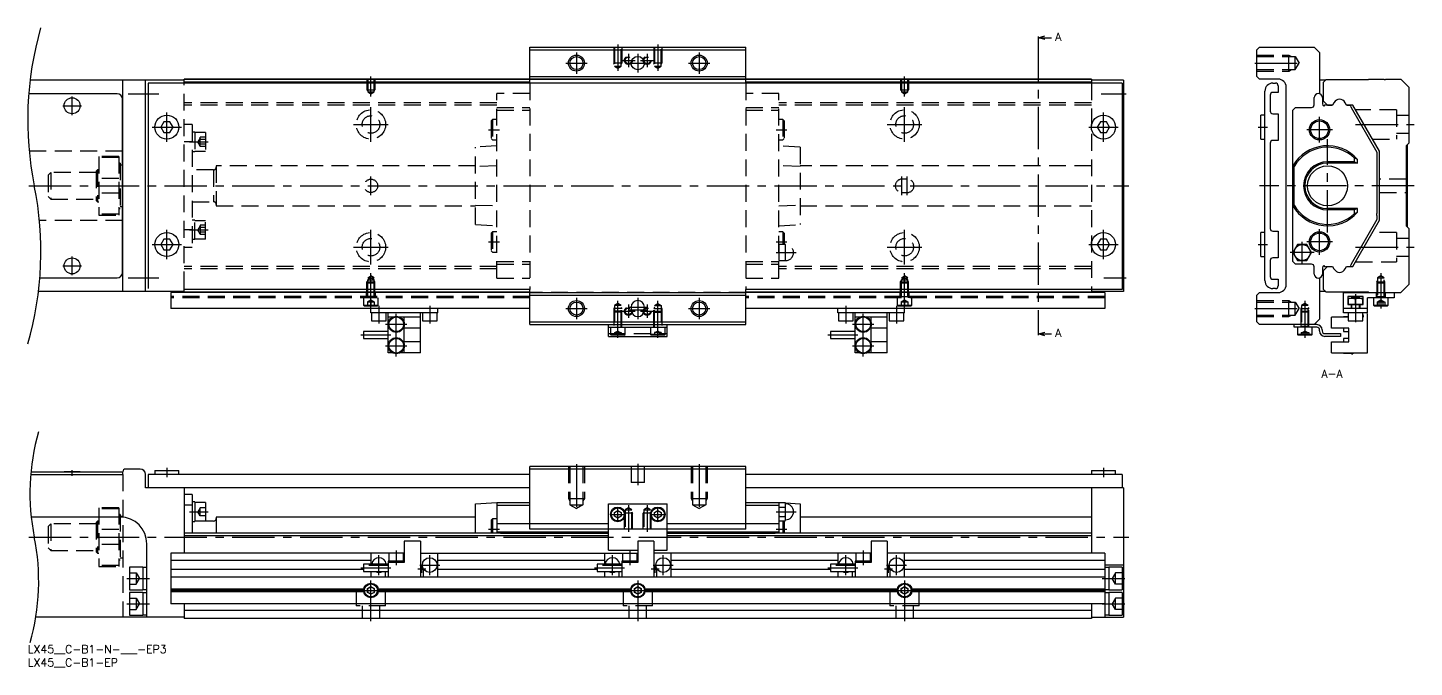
# Model space of a CAD drawing. Extents: x 0 to 520, y -8 to 231.
import ezdxf

# ---------------------------------------------------------------- set-up
doc = ezdxf.new("R2010")
doc.units = 0
doc.header["$LTSCALE"] = 0.5
doc.linetypes.add('CENTER', pattern=[50.8, 31.75, -6.35, 6.35, -6.35])
doc.linetypes.add('DASHED', pattern=[19.05, 12.7, -6.35])
for name, color, linetype in [('MSM_CENTER', 1, 'CENTER'), ('MSM_CONTINUOUS', 7, 'CONTINUOUS'), ('MSM_DASHED', 4, 'DASHED'), ('MSM_NARROW', 5, 'CONTINUOUS'), ('MSM_PART_NUMBER', 7, 'CONTINUOUS')]:
    doc.layers.add(name, color=color, linetype=linetype)
doc.styles.get("Standard").update_dxf_attribs({"font": 'txt.shx', "height": 3, "bigfont": 'bigfont.shx'})

# ---------------------------------------------------------------- blocks, each defined once
blk = doc.blocks.new('*U22')
at = {"layer": 'MSM_PART_NUMBER'}
blk.add_text('LX45__C-B1-N-___-EP3', height=3, dxfattribs=at).set_placement((0, -3))
blk = doc.blocks.new('*U23')
at = {"layer": 'MSM_PART_NUMBER'}
blk.add_text('LX45__C-B1-EP', height=3, dxfattribs=at).set_placement((0, -8))

msp = doc.modelspace()

# ---------------------------------------------------------------- linework, layer by layer
at = {"layer": 'MSM_CENTER'}
for p, q in [((221.14, 225.12), (221.14, 215.21)), ((236.14, 225.12), (236.14, 215.21)), ((378.64, 227.12), (378.64, 117.12)), ((205.64, 222.12), (205.64, 214.12)), ((222.64, 219.12), (227.64, 219.12)), ((225.14, 221.62), (225.14, 216.62)), ((228.64, 221.62), (228.64, 214.62)), ((229.64, 219.12), (234.64, 219.12)), ((232.14, 221.62), (232.14, 216.62)), ((251.64, 222.12), (251.64, 214.12)), ((128.64, 205.61), (128.64, 213.12)), ((201.64, 218.12), (209.64, 218.12)), ((225.14, 218.12), (232.14, 218.12)), ((247.64, 218.12), (255.64, 218.12)), ((328.64, 205.61), (328.64, 213.12)), ((459.88, 218.12), (477.46, 218.12)), ((16.64, 198.62), (16.64, 205.62)), ((37.64, 206.62), (49.14, 206.62)), ((402.32, 206.62), (411.64, 206.62)), ((13.14, 202.12), (20.14, 202.12)), ((52.14, 188.62), (52.14, 199.62)), ((128.64, 188.62), (128.64, 201.62)), ((328.64, 188.62), (328.64, 201.62)), ((403.14, 188.62), (403.14, 199.62)), ((484.14, 188.32), (484.14, 197.92)), ((46.64, 194.12), (57.64, 194.12)), ((122.14, 195.12), (135.14, 195.12)), ((172.74, 193.12), (176.84, 193.12)), ((280.44, 193.12), (284.54, 193.12)), ((322.14, 195.12), (335.14, 195.12)), ((397.64, 194.12), (408.64, 194.12)), ((461.14, 194.12), (464.64, 194.12)), ((488.94, 193.12), (479.34, 193.12)), ((497.67, 195.12), (519.64, 195.12)), ((60.64, 188.58), (67.64, 188.58)), ((487.14, 154.62), (487.14, 189.62)), ((0.46, 172.12), (412.64, 172.12)), ((128.64, 168.62), (128.64, 175.62)), ((327.64, 168.62), (327.64, 175.62)), ((329.64, 168.62), (329.64, 175.62)), ((519.64, 172.12), (461.64, 172.12)), ((484.14, 146.32), (484.14, 155.92)), ((52.14, 144.62), (52.14, 155.62)), ((60.64, 155.67), (67.64, 155.67)), ((128.64, 142.62), (128.64, 155.62)), ((172.74, 151.12), (176.84, 151.12)), ((280.44, 151.12), (284.54, 151.12)), ((328.64, 142.62), (328.64, 155.62)), ((403.14, 144.62), (403.14, 155.62)), ((477.64, 143.12), (477.64, 151.12)), ((488.94, 151.12), (479.34, 151.12)), ((16.64, 138.62), (16.64, 145.62)), ((46.64, 150.12), (57.64, 150.12)), ((122.14, 149.12), (135.14, 149.12)), ((280.44, 147.12), (288.04, 147.12)), ((322.14, 149.12), (335.14, 149.12)), ((397.64, 150.12), (408.64, 150.12)), ((461.14, 150.12), (464.64, 150.12)), ((482.11, 147.12), (473.18, 147.12)), ((497.67, 149.12), (519.64, 149.12)), ((13.14, 142.12), (20.14, 142.12)), ((37.64, 137.62), (49.14, 137.62)), ((128.64, 126.12), (128.64, 139.33)), ((328.64, 126.12), (328.64, 139.33)), ((403.32, 137.62), (411.64, 137.62)), ((507.14, 139.33), (507.14, 126.12)), ((205.64, 130.12), (205.64, 122.12)), ((228.64, 130.12), (228.64, 122.12)), ((251.64, 130.12), (251.64, 122.12)), ((497.64, 131.52), (497.64, 121.07)), ((131.64, 127.12), (131.64, 120.52)), ((150.64, 127.12), (150.64, 120.52)), ((201.64, 126.12), (209.64, 126.12)), ((221.14, 115.12), (221.14, 129.03)), ((222.64, 125.12), (227.64, 125.12)), ((225.14, 127.62), (225.14, 122.62)), ((225.14, 126.62), (232.14, 126.62)), ((225.14, 125.62), (232.14, 125.62)), ((229.64, 125.12), (234.64, 125.12)), ((232.14, 127.62), (232.14, 122.62)), ((236.14, 115.12), (236.14, 129.03)), ((247.64, 126.12), (255.64, 126.12)), ((306.64, 127.12), (306.64, 120.52)), ((325.64, 127.12), (325.64, 120.52)), ((459.88, 126.12), (477.46, 126.12)), ((478.64, 129.03), (478.64, 115.12)), ((134.13, 120.22), (142.13, 120.22)), ((138.13, 108.22), (138.13, 124.22)), ((309.13, 120.22), (317.13, 120.22)), ((313.13, 108.22), (313.13, 124.22)), ((124.89, 116.22), (136.14, 116.22)), ((299.89, 116.22), (311.14, 116.22)), ((134.13, 112.22), (142.13, 112.22)), ((309.13, 112.22), (317.13, 112.22)), ((205.64, 67.76), (205.64, 50.18)), ((228.64, 68), (228.64, 60)), ((251.64, 67.76), (251.64, 50.18)), ((16.64, 63.5), (16.64, 65.6)), ((52.14, 66.5), (52.14, 63)), ((403.14, 66.5), (403.14, 63)), ((225.14, 52.41), (225.14, 42.5)), ((232.14, 52.41), (232.14, 42.5)), ((60.64, 50), (67.64, 50)), ((218.64, 49), (223.64, 49)), ((221.14, 46.5), (221.14, 51.5)), ((233.64, 49), (238.64, 49)), ((236.14, 46.5), (236.14, 51.5)), ((280.44, 50), (288.04, 50)), ((172.74, 43.5), (176.84, 43.5)), ((280.44, 43.5), (284.54, 43.5)), ((0.46, 40.5), (412.64, 40.5)), ((131.64, 26.25), (131.64, 33.75)), ((138.13, 35.5), (138.13, 30)), ((150.64, 26.25), (150.64, 33.75)), ((219.14, 26.25), (219.14, 33.75)), ((225.63, 35.5), (225.63, 30)), ((238.14, 26.25), (238.14, 33.75)), ((306.64, 26.25), (306.64, 33.75)), ((313.13, 35.5), (313.13, 30)), ((325.64, 26.25), (325.64, 33.75)), ((124.89, 29), (136.14, 29)), ((127.89, 30), (135.39, 30)), ((146.14, 28.6), (149.14, 28.6)), ((146.89, 30), (154.39, 30)), ((147.64, 27.1), (147.64, 30.1)), ((212.39, 29), (223.64, 29)), ((215.39, 30), (222.89, 30)), ((233.64, 28.6), (236.64, 28.6)), ((234.39, 30), (241.89, 30)), ((235.14, 27.1), (235.14, 30.1)), ((299.89, 29), (311.14, 29)), ((302.89, 30), (310.39, 30)), ((321.14, 28.6), (324.14, 28.6)), ((321.89, 30), (329.39, 30)), ((322.64, 27.1), (322.64, 30.1)), ((37.14, 25), (45.64, 25)), ((128.64, 9), (128.64, 24.25)), ((228.64, 24.25), (228.64, 9)), ((328.64, 24.25), (328.64, 9)), ((402.64, 25), (411.14, 25)), ((124.89, 20.5), (132.39, 20.5)), ((224.89, 20.5), (232.39, 20.5)), ((324.89, 20.5), (332.39, 20.5)), ((37.14, 15.5), (45.64, 15.5)), ((402.64, 15.5), (411.14, 15.5))]:
    msp.add_line(p, q, dxfattribs=at)
at = {"layer": 'MSM_CONTINUOUS'}
for p, q in [((188.14, 210.62), (188.14, 224.12)), ((188.14, 224.12), (269.14, 224.12)), ((269.14, 210.62), (269.14, 224.12)), ((378.64, 227.62), (381.14, 228.29)), ((378.64, 228.12), (378.64, 227.12)), ((381.14, 226.95), (378.64, 227.62)), ((378.64, 227.62), (383.64, 227.62)), ((460.64, 223.12), (461.64, 224.12)), ((461.64, 224.12), (482.14, 224.12)), ((482.14, 224.12), (484.14, 222.12)), ((188.14, 223.12), (269.14, 223.12)), ((460.64, 213.12), (460.64, 223.12)), ((484.14, 222.12), (484.14, 206.66)), ((188.14, 213.12), (269.14, 213.12)), ((461.64, 212.12), (460.64, 213.12)), ((58.64, 211.72), (0.88, 211.72)), ((35.64, 132.52), (35.64, 211.72)), ((44.14, 132.52), (44.14, 211.72)), ((410.14, 210.62), (45.14, 210.62)), ((45.14, 210.62), (45.14, 133.62)), ((398.64, 212.12), (58.64, 212.12)), ((58.64, 210.62), (58.64, 212.12)), ((188.14, 211.92), (58.64, 211.92)), ((188.14, 210.92), (58.64, 210.92)), ((188.14, 212.12), (269.14, 212.12)), ((398.64, 211.92), (269.14, 211.92)), ((398.64, 210.92), (269.14, 210.92)), ((398.64, 212.12), (398.64, 210.62)), ((410.64, 211.72), (398.64, 211.72)), ((410.14, 210.62), (410.14, 133.32)), ((410.64, 211.72), (410.64, 132.52)), ((468.64, 212.12), (461.64, 212.12)), ((466.64, 210.62), (467.64, 210.62)), ((468.64, 209.62), (468.64, 207.12)), ((471.64, 135.12), (471.64, 209.12)), ((486.44, 211.72), (484.14, 211.72)), ((485.64, 210.92), (486.64, 211.92)), ((485.64, 203.87), (485.64, 210.92)), ((486.64, 211.92), (502.44, 211.92)), ((502.44, 211.92), (502.64, 212.12)), ((502.64, 212.12), (508.24, 212.12)), ((509.04, 212.12), (514.64, 212.12)), ((514.64, 212.12), (517.64, 209.12)), ((517.64, 209.12), (517.64, 188.12)), ((33.54, 206.62), (0.38, 206.62)), ((35.54, 139.62), (35.54, 204.62)), ((463.64, 136.62), (463.64, 207.62)), ((465.64, 206.12), (465.64, 200.12)), ((468.64, 207.12), (466.64, 207.12)), ((482.14, 202.47), (482.14, 205.17)), ((485.24, 205.17), (485.24, 202.87)), ((487.14, 202.37), (485.64, 203.87)), ((489.54, 203.27), (489.03, 202.37)), ((494.25, 202.37), (493.74, 203.27)), ((35.64, 202.22), (35.54, 202.22)), ((35.64, 197.72), (35.54, 197.72)), ((462.14, 189.62), (462.14, 198.62)), ((463.64, 198.62), (462.14, 198.62)), ((466.64, 199.12), (468.64, 199.12)), ((468.64, 199.12), (468.64, 189.12)), ((474.14, 200.47), (475.14, 201.47)), ((474.14, 143.77), (474.14, 200.47)), ((475.14, 201.47), (481.14, 201.47)), ((486.44, 202.42), (487.09, 202.42)), ((487.09, 202.42), (487.14, 202.37)), ((487.14, 202.37), (489.03, 202.37)), ((489.03, 202.37), (487.14, 202.37)), ((494.25, 202.37), (495.51, 202.37)), ((496.64, 202.37), (494.25, 202.37)), ((496.03, 201.62), (496.03, 201.42)), ((496.03, 201.42), (505.64, 184.79)), ((506.64, 185.05), (496.64, 202.37)), ((50.99, 196.12), (49.83, 194.12)), ((49.83, 194.12), (50.99, 192.12)), ((53.3, 196.12), (50.99, 196.12)), ((54.45, 194.12), (53.3, 196.12)), ((53.3, 192.12), (54.45, 194.12)), ((401.99, 196.12), (400.83, 194.12)), ((400.83, 194.12), (401.99, 192.12)), ((404.3, 196.12), (401.99, 196.12)), ((405.45, 194.12), (404.3, 196.12)), ((404.3, 192.12), (405.45, 194.12)), ((50.99, 192.12), (53.3, 192.12)), ((401.99, 192.12), (404.3, 192.12)), ((462.14, 189.62), (463.64, 189.62)), ((465.64, 188.12), (465.64, 156.12)), ((468.64, 189.12), (466.64, 189.12)), ((517.64, 188.12), (516.64, 187.12)), ((516.64, 187.12), (516.64, 157.12)), ((517.14, 156.62), (517.14, 187.62)), ((35.64, 185.12), (35.54, 185.12)), ((497.2, 181.12), (497.2, 182.49)), ((498.42, 180.62), (498.42, 182.01)), ((505.64, 184.79), (505.64, 161.77)), ((506.64, 159.2), (506.64, 185.05)), ((35.64, 179.87), (35.54, 179.87)), ((474.64, 179.36), (474.14, 179.61)), ((474.64, 164.89), (474.64, 179.36)), ((497.2, 181.12), (487.14, 181.12)), ((498.42, 180.62), (487.14, 180.62)), ((497.2, 181.12), (498.42, 180.62)), ((35.54, 164.37), (35.64, 164.37)), ((474.14, 164.64), (474.64, 164.89)), ((498.42, 163.62), (487.14, 163.62)), ((497.2, 163.12), (487.14, 163.12)), ((498.42, 163.62), (497.2, 163.12)), ((497.2, 161.76), (497.2, 163.12)), ((498.42, 162.24), (498.42, 163.62)), ((35.64, 159.12), (35.54, 159.12)), ((505.64, 159.46), (496.03, 142.82)), ((496.64, 141.87), (506.64, 159.2)), ((505.64, 160.97), (505.64, 159.46)), ((516.64, 157.12), (517.64, 156.12)), ((517.64, 156.12), (517.64, 135.12)), ((50.99, 152.12), (49.83, 150.12)), ((53.3, 152.12), (50.99, 152.12)), ((54.45, 150.12), (53.3, 152.12)), ((401.99, 152.12), (400.83, 150.12)), ((404.3, 152.12), (401.99, 152.12)), ((405.45, 150.12), (404.3, 152.12)), ((462.14, 145.62), (462.14, 154.62)), ((463.64, 154.62), (462.14, 154.62)), ((466.64, 155.12), (468.64, 155.12)), ((468.64, 155.12), (468.64, 145.12)), ((35.64, 146.52), (35.54, 146.52)), ((49.83, 150.12), (50.99, 148.12)), ((50.99, 148.12), (53.3, 148.12)), ((53.3, 148.12), (54.45, 150.12)), ((400.83, 150.12), (401.99, 148.12)), ((401.99, 148.12), (404.3, 148.12)), ((404.3, 148.12), (405.45, 150.12)), ((462.14, 145.62), (463.64, 145.62)), ((475.91, 150.12), (474.18, 147.12)), ((474.18, 147.12), (475.91, 144.12)), ((479.37, 150.12), (475.91, 150.12)), ((481.11, 147.12), (479.37, 150.12)), ((479.37, 144.12), (481.11, 147.12)), ((35.54, 142.02), (35.64, 142.02)), ((465.64, 144.12), (465.64, 138.12)), ((468.64, 145.12), (466.64, 145.12)), ((475.14, 142.77), (474.14, 143.77)), ((481.14, 142.77), (475.14, 142.77)), ((475.91, 144.12), (479.37, 144.12)), ((482.14, 139.07), (482.14, 141.77)), ((485.24, 141.37), (485.24, 139.07)), ((485.64, 140.37), (487.14, 141.87)), ((485.64, 133.32), (485.64, 140.37)), ((487.09, 141.82), (486.44, 141.82)), ((487.14, 141.87), (489.03, 141.87)), ((489.03, 141.87), (489.54, 140.98)), ((493.74, 140.98), (494.25, 141.87)), ((494.25, 141.87), (496.64, 141.87)), ((496.03, 142.82), (496.03, 142.62)), ((4.55, 137.62), (33.54, 137.62)), ((466.64, 137.12), (468.64, 137.12)), ((468.64, 137.12), (468.64, 134.62)), ((484.14, 137.59), (484.14, 122.12)), ((517.64, 135.12), (514.64, 132.12)), ((58.64, 132.52), (4.05, 132.52)), ((53.64, 132.12), (53.64, 126.12)), ((188.14, 132.12), (53.64, 132.12)), ((58.64, 132.12), (58.64, 133.62)), ((188.14, 133.32), (58.64, 133.32)), ((188.14, 132.32), (58.64, 132.32)), ((188.14, 120.12), (188.14, 133.32)), ((188.14, 132.12), (269.14, 132.12)), ((188.14, 131.12), (269.14, 131.12)), ((410.14, 133.32), (269.14, 133.32)), ((269.14, 120.12), (269.14, 133.32)), ((398.64, 132.32), (269.14, 132.32)), ((403.64, 132.12), (269.14, 132.12)), ((398.64, 133.62), (398.64, 132.12)), ((410.64, 132.52), (398.64, 132.52)), ((403.64, 132.12), (403.64, 126.12)), ((460.64, 131.12), (461.64, 132.12)), ((460.64, 121.12), (460.64, 131.12)), ((461.64, 132.12), (468.64, 132.12)), ((467.64, 133.62), (466.64, 133.62)), ((486.44, 132.52), (484.14, 132.52)), ((486.64, 132.32), (485.64, 133.32)), ((502.44, 132.32), (486.64, 132.32)), ((493.14, 124.52), (493.14, 132.12)), ((493.14, 132.12), (514.64, 132.12)), ((500.49, 130.62), (494.79, 130.62)), ((494.79, 130.62), (494.79, 127.62)), ((494.89, 130.02), (500.39, 130.02)), ((494.89, 130.02), (494.89, 127.62)), ((494.89, 129.78), (495.56, 129.96)), ((495.56, 129.96), (495.91, 130.01)), ((495.91, 130.01), (496.27, 130.02)), ((496.34, 130.52), (496.14, 130.32)), ((496.14, 130.32), (496.14, 130.02)), ((496.14, 130.32), (499.14, 130.32)), ((496.27, 130.02), (496.36, 130.02)), ((496.34, 130.52), (498.94, 130.52)), ((496.36, 130.02), (497, 129.95)), ((497, 129.95), (497.64, 129.78)), ((497.64, 129.78), (498.31, 129.96)), ((498.31, 129.96), (498.66, 130.01)), ((498.66, 130.01), (499.02, 130.02)), ((499.14, 130.32), (498.94, 130.52)), ((499.02, 130.02), (499.11, 130.02)), ((499.11, 130.02), (499.75, 129.95)), ((499.14, 130.02), (499.14, 130.32)), ((499.75, 129.95), (500.39, 129.78)), ((500.39, 127.62), (500.39, 130.02)), ((500.49, 127.62), (500.49, 130.62)), ((502.14, 124.52), (502.14, 130.12)), ((512.14, 130.12), (502.14, 130.12)), ((502.64, 132.12), (502.44, 132.32)), ((502.64, 132.12), (502.44, 132.32)), ((504.39, 130.12), (504.39, 127.42)), ((507.14, 130.62), (506.64, 130.12)), ((507.64, 130.12), (507.14, 130.62)), ((509.89, 127.42), (509.89, 130.12)), ((512.14, 132.12), (512.14, 130.12)), ((188.14, 126.12), (53.64, 126.12)), ((128.64, 124.52), (128.64, 126.12)), ((153.64, 124.52), (153.64, 126.12)), ((226.14, 126.62), (226.14, 125.62)), ((231.14, 125.62), (231.14, 126.62)), ((403.64, 126.12), (269.14, 126.12)), ((303.64, 124.52), (303.64, 126.12)), ((328.64, 124.52), (328.64, 126.12)), ((502.14, 126.12), (493.14, 126.12)), ((494.79, 127.62), (500.49, 127.62)), ((495.53, 127.7), (494.89, 127.87)), ((496.17, 127.63), (495.53, 127.7)), ((495.94, 127.62), (495.94, 126.12)), ((496.14, 127.62), (496.14, 126.12)), ((496.27, 127.62), (496.17, 127.63)), ((496.62, 127.64), (496.27, 127.62)), ((496.97, 127.69), (496.62, 127.64)), ((497.64, 127.87), (496.97, 127.69)), ((497.64, 127.87), (497.64, 129.78)), ((498.28, 127.7), (497.64, 127.87)), ((498.92, 127.63), (498.28, 127.7)), ((499.02, 127.62), (498.92, 127.63)), ((499.33, 127.64), (499.02, 127.62)), ((499.14, 126.12), (499.14, 127.62)), ((499.37, 127.64), (499.33, 127.64)), ((499.34, 126.12), (499.34, 127.62)), ((499.72, 127.69), (499.37, 127.64)), ((500.39, 127.87), (499.72, 127.69)), ((504.39, 127.42), (504.69, 127.12)), ((504.39, 127.42), (509.89, 127.42)), ((504.69, 127.12), (509.59, 127.12)), ((509.59, 127.12), (509.89, 127.42)), ((153.64, 124.52), (128.64, 124.52)), ((128.89, 124.52), (128.89, 121.52)), ((128.89, 121.52), (134.39, 121.52)), ((134.39, 121.52), (134.39, 124.52)), ((135.14, 120.47), (135.14, 124.52)), ((136.82, 122.92), (135.14, 122.92)), ((135.14, 112.47), (135.14, 119.98)), ((147.14, 122.92), (139.44, 122.92)), ((141.14, 109.52), (141.14, 122.92)), ((147.14, 109.52), (147.14, 124.52)), ((147.89, 124.52), (147.89, 121.52)), ((147.89, 121.52), (153.39, 121.52)), ((153.39, 121.52), (153.39, 124.52)), ((188.14, 121.12), (269.14, 121.12)), ((188.14, 120.12), (269.14, 120.12)), ((217.64, 115.72), (217.64, 120.12)), ((239.64, 115.72), (239.64, 120.12)), ((328.64, 124.52), (303.64, 124.52)), ((303.89, 124.52), (303.89, 121.52)), ((303.89, 121.52), (309.39, 121.52)), ((309.39, 121.52), (309.39, 124.52)), ((310.14, 120.47), (310.14, 124.52)), ((311.82, 122.92), (310.14, 122.92)), ((310.14, 112.47), (310.14, 119.98)), ((322.14, 122.92), (314.44, 122.92)), ((316.14, 109.52), (316.14, 122.92)), ((322.14, 109.52), (322.14, 124.52)), ((322.89, 124.52), (322.89, 121.52)), ((322.89, 121.52), (328.39, 121.52)), ((328.39, 121.52), (328.39, 124.52)), ((461.64, 120.12), (460.64, 121.12)), ((483.14, 120.12), (461.64, 120.12)), ((474.64, 119.12), (474.64, 120.12)), ((484.14, 122.12), (482.14, 120.12)), ((488.64, 118.72), (488.64, 122.92)), ((494.89, 122.92), (488.64, 122.92)), ((502.14, 124.52), (493.14, 124.52)), ((493.14, 122.97), (493.14, 122.92)), ((494.89, 122.97), (493.14, 122.97)), ((494.89, 124.52), (494.89, 121.52)), ((494.89, 121.52), (500.39, 121.52)), ((500.39, 121.52), (500.39, 124.52)), ((500.54, 122.92), (500.39, 122.92)), ((500.54, 123.52), (500.54, 122.92)), ((502.14, 109.52), (502.14, 123.52)), ((125.89, 117.57), (125.89, 114.87)), ((135.14, 117.57), (125.89, 117.57)), ((125.89, 114.87), (135.14, 114.87)), ((147.14, 118.72), (141.14, 118.72)), ((217.64, 119.12), (239.64, 119.12)), ((217.64, 115.72), (239.64, 115.72)), ((218.39, 119.12), (218.39, 116.42)), ((218.39, 116.42), (218.69, 116.12)), ((223.89, 116.42), (218.39, 116.42)), ((223.59, 116.12), (218.69, 116.12)), ((223.59, 116.12), (223.89, 116.42)), ((223.89, 116.42), (223.89, 119.12)), ((233.39, 119.12), (233.39, 116.42)), ((233.39, 116.42), (233.69, 116.12)), ((238.89, 116.42), (233.39, 116.42)), ((238.59, 116.12), (233.69, 116.12)), ((238.59, 116.12), (238.89, 116.42)), ((238.89, 116.42), (238.89, 119.12)), ((300.89, 117.57), (300.89, 114.87)), ((310.14, 117.57), (300.89, 117.57)), ((300.89, 114.87), (310.14, 114.87)), ((322.14, 118.72), (316.14, 118.72)), ((378.64, 116.62), (381.14, 117.29)), ((378.64, 117.12), (378.64, 116.12)), ((381.14, 115.95), (378.64, 116.62)), ((378.64, 116.62), (383.64, 116.62)), ((483.14, 119.12), (474.64, 119.12)), ((475.89, 119.12), (475.89, 116.42)), ((481.39, 116.42), (475.89, 116.42)), ((475.89, 116.42), (476.19, 116.12)), ((481.09, 116.12), (476.19, 116.12)), ((481.09, 116.12), (481.39, 116.42)), ((481.39, 116.42), (481.39, 119.12)), ((484.14, 117.72), (484.14, 118.12)), ((485.14, 118.12), (485.14, 117.72)), ((486.14, 116.72), (492.04, 116.72)), ((492.04, 115.72), (486.14, 115.72)), ((495.14, 118.72), (488.64, 118.72)), ((492.04, 116.72), (492.04, 115.72)), ((493.14, 118.72), (493.14, 117.47)), ((493.14, 117.47), (495.14, 117.47)), ((493.14, 114.97), (493.14, 113.72)), ((495.14, 114.97), (493.14, 114.97)), ((495.14, 113.72), (495.14, 118.72)), ((135.14, 109.52), (135.14, 111.98)), ((136.82, 109.52), (135.14, 109.52)), ((147.14, 109.52), (139.44, 109.52)), ((147.14, 113.72), (141.14, 113.72)), ((310.14, 109.52), (310.14, 111.98)), ((311.82, 109.52), (310.14, 109.52)), ((322.14, 109.52), (314.44, 109.52)), ((322.14, 113.72), (316.14, 113.72)), ((488.64, 109.52), (488.64, 113.72)), ((488.64, 113.72), (495.14, 113.72)), ((488.64, 109.52), (502.14, 109.52)), ((493.14, 109.52), (493.14, 109.47)), ((493.14, 109.47), (496.14, 109.47)), ((496.14, 109.52), (496.14, 109.22)), ((496.14, 109.22), (496.64, 109.22)), ((496.64, 109.52), (496.64, 109.22)), ((1.12, 64), (35.64, 64)), ((1.21, 65), (35.54, 65)), ((13.64, 65.1), (19.64, 65.1)), ((13.64, 65.1), (13.64, 65)), ((19.64, 65), (19.64, 65.1)), ((35.54, 65), (35.54, 64)), ((35.64, 64), (35.64, 65)), ((42.14, 66), (36.64, 66)), ((44.14, 59), (44.14, 64)), ((45.14, 64), (45.14, 59)), ((188.14, 64), (45.14, 64)), ((47.64, 65.5), (47.64, 64)), ((47.64, 65.5), (56.64, 65.5)), ((56.64, 64), (56.64, 65.5)), ((269.14, 67), (188.14, 67)), ((188.14, 43.5), (188.14, 67)), ((269.14, 66), (188.14, 66)), ((269.14, 43.5), (269.14, 67)), ((410.14, 64), (269.14, 64)), ((398.64, 65.5), (398.64, 64)), ((398.64, 65.5), (407.64, 65.5)), ((407.64, 64), (407.64, 65.5)), ((410.14, 64), (410.14, 59)), ((188.14, 59), (44.14, 59)), ((58.64, 59), (58.64, 34.5)), ((410.64, 59), (269.14, 59)), ((398.64, 59), (398.64, 34.5)), ((410.64, 59), (410.64, 10.5)), ((61.64, 56.5), (58.64, 56.5)), ((61.64, 52.5), (58.64, 52.5)), ((61.64, 56.5), (61.64, 42)), ((62.64, 53.65), (61.64, 53.65)), ((62.64, 53.65), (62.64, 46.35)), ((66.64, 53.5), (62.64, 53.5)), ((66.64, 53.5), (66.64, 46.5)), ((167.84, 53), (175.84, 53.5)), ((167.84, 42), (167.84, 53)), ((175.84, 53.5), (188.14, 53.5)), ((175.84, 53.5), (175.84, 42)), ((175.84, 52.5), (188.14, 52.5)), ((217.64, 53), (239.64, 53)), ((217.64, 35.6), (217.64, 53)), ((239.64, 35.6), (239.64, 53)), ((269.14, 53.5), (281.44, 53.5)), ((269.14, 52.5), (281.44, 52.5)), ((281.44, 53.5), (282.01, 53.46)), ((281.44, 53.5), (281.44, 42)), ((281.57, 53.46), (281.44, 53)), ((281.45, 52.41), (281.44, 52.6)), ((281.57, 53.46), (283.92, 53.46)), ((284.04, 53), (283.92, 53.46)), ((283.95, 53.34), (289.44, 53)), ((284.04, 47), (284.04, 53)), ((289.44, 53), (289.44, 42)), ((34.64, 48), (1.31, 48)), ((70.64, 48), (70.64, 42)), ((167.84, 48), (70.64, 48)), ((174.24, 47.3), (173.74, 46.8)), ((173.74, 46.8), (173.74, 42)), ((175.84, 47.3), (174.24, 47.3)), ((174.24, 47.3), (174.24, 42)), ((219.89, 49.72), (221.14, 50.44)), ((219.89, 48.28), (219.89, 49.72)), ((221.14, 47.56), (219.89, 48.28)), ((221.14, 50.44), (222.39, 49.72)), ((222.39, 48.28), (221.14, 47.56)), ((222.39, 49.72), (222.39, 48.28)), ((234.89, 49.72), (236.14, 50.44)), ((234.89, 48.28), (234.89, 49.72)), ((236.14, 47.56), (234.89, 48.28)), ((236.14, 50.44), (237.39, 49.72)), ((237.39, 48.28), (236.14, 47.56)), ((237.39, 49.72), (237.39, 48.28)), ((281.44, 47), (281.57, 46.54)), ((281.57, 51.73), (283.92, 51.73)), ((281.57, 48.27), (283.92, 48.27)), ((283.92, 46.54), (284.04, 47)), ((398.64, 48), (289.44, 48)), ((217.64, 42), (58.64, 42)), ((61.64, 46.35), (62.64, 46.35)), ((69.64, 46.5), (62.64, 46.5)), ((217.64, 45.5), (175.84, 45.5)), ((217.64, 42.4), (175.84, 42.4)), ((177.14, 42), (217.64, 42)), ((269.14, 43.5), (188.14, 43.5)), ((281.44, 45.5), (239.64, 45.5)), ((281.44, 42.4), (239.64, 42.4)), ((398.64, 42), (239.64, 42)), ((239.64, 42), (280.14, 42)), ((281.57, 46.54), (283.92, 46.54)), ((283.04, 46.54), (283.04, 42)), ((283.54, 46.54), (283.54, 42)), ((44.64, 10.5), (44.64, 38)), ((217.64, 41), (58.64, 41)), ((147.14, 39), (141.14, 39)), ((141.14, 39), (141.14, 31)), ((147.14, 39), (147.14, 25.5)), ((234.64, 39), (228.64, 39)), ((228.64, 39), (228.64, 31)), ((234.64, 39), (234.64, 25.5)), ((398.64, 41), (239.64, 41)), ((322.14, 39), (316.14, 39)), ((316.14, 39), (316.14, 31)), ((322.14, 39), (322.14, 25.5)), ((53.64, 34.5), (53.64, 15.5)), ((141.14, 34.5), (53.64, 34.5)), ((128.64, 31.7), (53.64, 31.7)), ((128.64, 34.5), (128.64, 30.35)), ((135.13, 31.5), (135.13, 31)), ((141.13, 31.5), (135.13, 31.5)), ((135.38, 34.5), (135.38, 31.5)), ((140.88, 31.5), (140.88, 34.5)), ((141.13, 31), (141.13, 31.5)), ((147.14, 34.5), (228.64, 34.5)), ((153.64, 25.5), (153.64, 34.5)), ((216.14, 31.7), (153.64, 31.7)), ((216.14, 34.5), (216.14, 30.35)), ((217.64, 35.6), (228.64, 35.6)), ((222.63, 31.5), (222.63, 31)), ((228.63, 31.5), (222.63, 31.5)), ((222.88, 34.5), (222.88, 31.5)), ((228.38, 31.5), (228.38, 34.5)), ((228.63, 31), (228.63, 31.5)), ((234.64, 35.6), (239.64, 35.6)), ((316.14, 34.5), (234.64, 34.5)), ((241.14, 25.5), (241.14, 34.5)), ((303.64, 31.7), (241.14, 31.7)), ((303.64, 34.5), (303.64, 30.35)), ((310.13, 31.5), (310.13, 31)), ((316.13, 31.5), (310.13, 31.5)), ((310.38, 34.5), (310.38, 31.5)), ((315.88, 31.5), (315.88, 34.5)), ((316.13, 31), (316.13, 31.5)), ((403.64, 34.5), (322.14, 34.5)), ((328.64, 25.5), (328.64, 34.5)), ((403.64, 31.7), (328.64, 31.7)), ((403.64, 34.5), (403.64, 10.5)), ((43.14, 29.25), (38.14, 29.25)), ((38.14, 29.25), (38.14, 20.75)), ((43.14, 29.25), (43.14, 20.75)), ((44.64, 29.15), (43.14, 29.15)), ((125.89, 28.3), (53.64, 28.3)), ((135.14, 30.35), (125.89, 30.35)), ((125.89, 30.35), (125.89, 27.65)), ((125.89, 27.65), (135.14, 27.65)), ((128.64, 27.65), (128.64, 25.5)), ((134.14, 25.5), (134.14, 27.65)), ((141.14, 31), (135.13, 31)), ((135.14, 31), (135.14, 25.5)), ((148.14, 28.3), (147.14, 28.3)), ((148.14, 28.6), (148.14, 25.5)), ((153.82, 30), (153.64, 30.3)), ((153.64, 29.7), (153.82, 30)), ((213.39, 28.3), (153.64, 28.3)), ((222.64, 30.35), (213.39, 30.35)), ((213.39, 30.35), (213.39, 27.65)), ((213.39, 27.65), (222.64, 27.65)), ((216.14, 27.65), (216.14, 25.5)), ((221.64, 25.5), (221.64, 27.65)), ((228.64, 31), (222.63, 31)), ((222.64, 31), (222.64, 25.5)), ((235.64, 28.3), (234.64, 28.3)), ((235.64, 28.6), (235.64, 25.5)), ((241.32, 30), (241.14, 30.3)), ((241.14, 29.7), (241.32, 30)), ((300.89, 28.3), (241.14, 28.3)), ((310.14, 30.35), (300.89, 30.35)), ((300.89, 30.35), (300.89, 27.65)), ((300.89, 27.65), (310.14, 27.65)), ((303.64, 27.65), (303.64, 25.5)), ((309.14, 25.5), (309.14, 27.65)), ((316.14, 31), (310.13, 31)), ((310.14, 31), (310.14, 25.5)), ((323.14, 28.3), (322.14, 28.3)), ((323.14, 28.6), (323.14, 25.5)), ((328.82, 30), (328.64, 30.3)), ((328.64, 29.7), (328.82, 30)), ((403.64, 28.3), (328.64, 28.3)), ((410.64, 30), (403.64, 30)), ((405.14, 29.15), (403.64, 29.15)), ((410.14, 29.25), (405.14, 29.25)), ((405.14, 29.25), (405.14, 20.75)), ((410.14, 29.25), (410.14, 20.75)), ((43.14, 20.85), (44.64, 20.85)), ((403.64, 25.5), (53.64, 25.5)), ((125.94, 21), (53.64, 21)), ((127.39, 21.22), (128.64, 21.94)), ((127.39, 19.78), (127.39, 21.22)), ((128.64, 21.94), (129.89, 21.22)), ((129.89, 21.22), (129.89, 19.78)), ((225.94, 21), (131.35, 21)), ((227.39, 21.22), (228.64, 21.94)), ((227.39, 19.78), (227.39, 21.22)), ((228.64, 21.94), (229.89, 21.22)), ((229.89, 21.22), (229.89, 19.78)), ((325.94, 21), (231.35, 21)), ((327.39, 21.22), (328.64, 21.94)), ((327.39, 19.78), (327.39, 21.22)), ((328.64, 21.94), (329.89, 21.22)), ((329.89, 21.22), (329.89, 19.78)), ((403.64, 21), (331.35, 21)), ((403.64, 20.85), (405.14, 20.85)), ((38.14, 20.75), (43.14, 20.75)), ((43.14, 19.75), (38.14, 19.75)), ((38.14, 19.75), (38.14, 11.25)), ((43.14, 19.75), (43.14, 11.25)), ((44.64, 19.65), (43.14, 19.65)), ((125.89, 20.5), (53.64, 20.5)), ((125.94, 20), (53.64, 20)), ((128.64, 19.06), (127.39, 19.78)), ((129.89, 19.78), (128.64, 19.06)), ((225.94, 20), (131.35, 20)), ((225.89, 20.5), (131.39, 20.5)), ((228.64, 19.06), (227.39, 19.78)), ((229.89, 19.78), (228.64, 19.06)), ((325.94, 20), (231.35, 20)), ((325.89, 20.5), (231.39, 20.5)), ((328.64, 19.06), (327.39, 19.78)), ((329.89, 19.78), (328.64, 19.06)), ((403.64, 20), (331.35, 20)), ((403.64, 20.5), (331.39, 20.5)), ((405.14, 19.65), (403.64, 19.65)), ((405.14, 20.75), (410.14, 20.75)), ((410.14, 19.75), (405.14, 19.75)), ((405.14, 19.75), (405.14, 11.25)), ((410.14, 19.75), (410.14, 11.25)), ((58.64, 10.5), (3.01, 10.5)), ((38.14, 11.25), (43.14, 11.25)), ((43.14, 11.35), (44.64, 11.35)), ((403.64, 15.5), (53.64, 15.5)), ((58.64, 15.5), (58.64, 10)), ((398.64, 13), (58.64, 13)), ((398.64, 15.5), (398.64, 10)), ((398.64, 10.5), (410.64, 10.5)), ((403.64, 11.35), (405.14, 11.35)), ((405.14, 11.25), (410.14, 11.25)), ((398.64, 10), (58.64, 10))]:
    msp.add_line(p, q, dxfattribs=at)
for centre, radius in [((205.64, 218.12), 2.46), ((228.64, 218.12), 2.5), ((251.64, 218.12), 2.46), ((16.64, 202.12), 3), ((52.14, 194.12), 4.5), ((403.14, 194.12), 4.5), ((484.14, 193.12), 3.8), ((484.14, 193.12), 3.3), ((487.14, 172.12), 7.5), ((52.14, 150.12), 4.5), ((403.14, 150.12), 4.5), ((484.14, 151.12), 3.8), ((484.14, 151.12), 3.3), ((477.64, 147.12), 3), ((16.64, 142.12), 3), ((205.64, 126.12), 2.46), ((251.64, 126.12), 2.46), ((138.13, 120.22), 3), ((138.13, 120.22), 2.75), ((313.13, 120.22), 3), ((313.13, 120.22), 2.75), ((138.13, 112.22), 3), ((138.13, 112.22), 2.75), ((313.13, 112.22), 3), ((313.13, 112.22), 2.75), ((221.14, 49), 2.75), ((221.14, 49), 2.45), ((236.14, 49), 2.75), ((236.14, 49), 2.45), ((150.64, 30), 2.75), ((238.14, 30), 2.75), ((325.64, 30), 2.75), ((128.64, 20.5), 2.75), ((128.64, 20.5), 2.45), ((128.64, 20.5), 1.25), ((228.64, 20.5), 2.75), ((228.64, 20.5), 2.45), ((228.64, 20.5), 1.25), ((328.64, 20.5), 2.75), ((328.64, 20.5), 2.45), ((328.64, 20.5), 1.25)]:
    msp.add_circle(centre, radius, dxfattribs=at)
for centre, radius, start, end in [((466.64, 207.62), 3, 90, 180), ((467.64, 209.62), 1, 0, 90), ((468.64, 209.12), 3, 0, 90), ((508.64, 212.42), 0.5, 216.8699, 323.1301), ((33.54, 204.62), 2, 0, 90), ((466.64, 206.12), 1, 90, 180), ((483.69, 205.17), 1.55, 0, 180), ((486.24, 202.87), 1, 180, 239.9081), ((491.8, 201.97), 2.6, 93.4107, 150), ((491.49, 201.97), 2.6, 30, 86.5893), ((466.64, 200.12), 1, 180, 270), ((481.14, 202.47), 1, 270, 0), ((486.44, 201.62), 0.8, 90, 151.2511), ((495.23, 201.62), 0.8, 0, 69.6276), ((466.64, 188.12), 1, 90, 180), ((487.14, 172.12), 15, 41.2361, 150.0736), ((487.14, 172.12), 14.44, 45.8486, 149.949), ((492.99, 169.83), 13.33, 65.9851, 71.6163), ((487.14, 172.12), 9, 90, 270), ((487.14, 172.12), 8.5, 90, 270), ((487.14, 172.12), 15, 209.9264, 318.7639), ((487.14, 172.12), 14.44, 210.051, 314.1514), ((493.02, 174.35), 13.26, 288.3686, 294.03), ((505.94, 161.37), 0.5, 126.8699, 233.1301), ((466.64, 156.12), 1, 180, 270), ((466.64, 144.12), 1, 90, 180), ((481.14, 141.77), 1, 0, 90), ((486.24, 141.37), 1, 120.0919, 180), ((486.44, 142.62), 0.8, 208.7489, 270), ((491.8, 142.28), 2.6, 210, 266.5893), ((491.49, 142.28), 2.6, 273.4107, 330), ((495.23, 142.62), 0.8, 290.3641, 0), ((33.54, 139.62), 2, 270, 0), ((466.64, 136.62), 3, 180, 270), ((466.64, 138.12), 1, 180, 270), ((468.64, 135.12), 3, 270, 0), ((483.69, 139.07), 1.55, 180, 0), ((467.64, 134.62), 1, 270, 0), ((228.64, 126.62), 2.5, 0, 180), ((228.64, 125.62), 2.5, 180, 0), ((483.14, 118.12), 2, 0, 90), ((499.54, 123.52), 1, 0, 31.7883), ((499.54, 123.52), 2.6, 0, 22.6199), ((483.14, 118.12), 1, 0, 90), ((486.14, 117.72), 2, 180, 270), ((486.14, 117.72), 1, 180, 270), ((36.64, 65), 1, 90, 180), ((42.14, 64), 2, 0, 90), ((284.75, 52.57), 3.31, 164.2277, 179.4294), ((284.75, 52.63), 3.31, 180.5738, 195.7691), ((280.73, 52.56), 3.31, 0.5738, 15.7691), ((280.73, 52.63), 3.31, 344.2277, 359.4294), ((284.04, 50), 3, 270, 90), ((34.64, 38), 10, 0, 90), ((69.64, 47.5), 1, 270, 0), ((294.33, 49.95), 12.89, 172.0306, 179.7562), ((294.9, 50.1), 13.46, 180.407, 187.8062), ((284.75, 47.37), 3.31, 164.2277, 179.4294), ((284.75, 47.44), 3.31, 180.5738, 195.7691), ((271.15, 49.94), 12.89, 0.2452, 7.968), ((270.59, 50.1), 13.46, 352.1938, 359.593), ((280.73, 47.37), 3.31, 0.5738, 15.7691), ((280.73, 47.43), 3.31, 344.2277, 359.4294), ((131.64, 30), 2.75, 7.312, 172.688), ((219.14, 30), 2.75, 7.312, 172.688), ((306.64, 30), 2.75, 7.312, 172.688), ((131.64, 30), 2.75, 238.7096, 301.2904), ((147.64, 28.6), 0.5, 0, 180), ((219.14, 30), 2.75, 238.7096, 301.2904), ((235.14, 28.6), 0.5, 0, 180), ((306.64, 30), 2.75, 238.7096, 301.2904), ((322.64, 28.6), 0.5, 0, 180)]:
    msp.add_arc(centre, radius, start, end, dxfattribs=at)
at = {"layer": 'MSM_DASHED'}
for p, q in [((219.64, 224.12), (219.64, 218.12)), ((219.91, 224.12), (219.91, 216.92)), ((222.37, 216.92), (222.37, 224.12)), ((222.64, 224.12), (222.64, 218.12)), ((234.64, 224.12), (234.64, 218.12)), ((234.91, 224.12), (234.91, 216.92)), ((237.37, 216.92), (237.37, 224.12)), ((237.64, 224.12), (237.64, 218.12)), ((460.64, 221.12), (472.64, 221.12)), ((460.64, 220.58), (475.04, 220.58)), ((472.64, 215.12), (472.64, 221.12)), ((472.64, 221.12), (473.58, 220.58)), ((475.04, 215.67), (475.04, 220.58)), ((475.04, 220.58), (476.46, 218.12)), ((222.64, 218.12), (219.64, 218.12)), ((219.91, 217.66), (219.64, 218.12)), ((219.91, 216.92), (222.37, 216.92)), ((219.91, 216.92), (221.14, 216.21)), ((221.14, 216.21), (222.37, 216.92)), ((222.37, 217.66), (222.64, 218.12)), ((237.64, 218.12), (234.64, 218.12)), ((234.91, 217.66), (234.64, 218.12)), ((234.91, 216.92), (237.37, 216.92)), ((234.91, 216.92), (236.14, 216.21)), ((236.14, 216.21), (237.37, 216.92)), ((237.37, 217.66), (237.64, 218.12)), ((460.64, 215.67), (475.04, 215.67)), ((460.64, 215.12), (472.64, 215.12)), ((472.64, 215.12), (473.58, 215.67)), ((475.04, 215.67), (476.46, 218.12)), ((58.64, 133.62), (58.64, 210.62)), ((127.14, 212.12), (127.14, 208.12)), ((127.14, 208.12), (130.14, 208.12)), ((127.41, 207.66), (127.14, 208.12)), ((127.41, 212.12), (127.41, 207.32)), ((129.87, 207.32), (129.87, 212.12)), ((129.87, 207.66), (130.14, 208.12)), ((130.14, 212.12), (130.14, 208.12)), ((269.14, 212.12), (188.14, 212.12)), ((188.14, 210.62), (188.14, 133.32)), ((269.14, 210.62), (269.14, 133.32)), ((327.14, 212.12), (327.14, 208.12)), ((327.14, 208.12), (330.14, 208.12)), ((327.41, 207.66), (327.14, 208.12)), ((327.41, 212.12), (327.41, 207.32)), ((329.87, 207.32), (329.87, 212.12)), ((329.87, 207.66), (330.14, 208.12)), ((330.14, 212.12), (330.14, 208.12)), ((398.64, 210.62), (398.64, 133.62)), ((175.84, 203.27), (58.64, 203.27)), ((127.41, 207.32), (128.64, 206.61)), ((127.41, 207.32), (129.87, 207.32)), ((128.64, 206.61), (129.87, 207.32)), ((188.14, 206.72), (175.84, 206.72)), ((175.84, 137.52), (175.84, 206.72)), ((281.44, 206.72), (269.14, 206.72)), ((281.44, 137.52), (281.44, 206.72)), ((398.64, 203.27), (281.44, 203.27)), ((327.41, 207.32), (329.87, 207.32)), ((327.41, 207.32), (328.64, 206.61)), ((328.64, 206.61), (329.87, 207.32)), ((175.84, 202.37), (58.64, 202.37)), ((175.84, 201.47), (188.14, 201.47)), ((175.84, 200.47), (188.14, 200.47)), ((269.14, 201.47), (281.44, 201.47)), ((269.14, 200.47), (281.44, 200.47)), ((398.64, 202.37), (281.44, 202.37)), ((512.94, 200.62), (497.65, 200.62)), ((512.94, 200.62), (512.94, 189.62)), ((517.64, 198.42), (512.94, 198.42)), ((61.64, 195.12), (58.64, 195.12)), ((61.64, 195.12), (61.64, 149.12)), ((174.24, 196.92), (173.74, 196.42)), ((173.74, 196.42), (173.74, 189.82)), ((175.84, 196.92), (174.24, 196.92)), ((174.24, 196.92), (174.24, 189.32)), ((283.04, 196.92), (281.44, 196.92)), ((283.54, 196.42), (283.04, 196.92)), ((283.04, 196.92), (283.04, 189.32)), ((283.54, 196.42), (283.54, 189.82)), ((61.64, 188.65), (58.64, 188.65)), ((62.64, 192.23), (61.64, 192.23)), ((62.64, 192.23), (62.64, 184.93)), ((66.64, 192.08), (62.64, 192.08)), ((64.64, 190.08), (63.77, 188.58)), ((64.64, 187.08), (63.77, 188.58)), ((64.64, 186.85), (64.64, 190.31)), ((66.64, 190.31), (64.64, 190.31)), ((66.64, 189.45), (64.64, 189.45)), ((66.64, 187.71), (64.64, 187.71)), ((66.64, 192.08), (66.64, 185.08)), ((175.84, 187.12), (167.84, 186.57)), ((173.74, 189.82), (174.24, 189.32)), ((174.24, 189.32), (175.84, 189.32)), ((281.44, 189.32), (283.04, 189.32)), ((289.44, 186.57), (281.44, 187.12)), ((283.04, 189.32), (283.54, 189.82)), ((504, 189.62), (512.94, 189.62)), ((512.94, 191.82), (517.64, 191.82)), ((35.54, 185.12), (0.55, 185.12)), ((34.14, 183.12), (26.64, 183.12)), ((26.64, 183.12), (26.64, 161.12)), ((34.14, 182.76), (26.64, 182.76)), ((34.14, 183.12), (34.14, 161.12)), ((61.64, 184.93), (62.64, 184.93)), ((62.64, 185.08), (66.64, 185.08)), ((66.64, 186.85), (64.64, 186.85)), ((167.84, 157.68), (167.84, 186.57)), ((289.44, 186.57), (289.44, 157.68)), ((8.64, 177.12), (7.64, 176.12)), ((8.64, 177.12), (8.64, 167.12)), ((25.64, 177.12), (8.64, 177.12)), ((26.14, 178.12), (25.64, 177.62)), ((25.64, 177.62), (25.64, 166.62)), ((26.14, 178.12), (26.14, 166.12)), ((26.64, 178.12), (26.14, 178.12)), ((34.64, 180.62), (34.14, 180.62)), ((34.64, 180.62), (34.64, 163.62)), ((35.54, 179.87), (34.64, 179.87)), ((69.64, 178.12), (61.64, 178.12)), ((69.64, 178.12), (69.64, 166.12)), ((70.64, 179.62), (70.64, 164.62)), ((167.84, 179.62), (70.64, 179.62)), ((175.84, 179.61), (167.84, 179.36)), ((289.44, 179.36), (281.44, 179.61)), ((398.64, 179.62), (289.44, 179.62)), ((7.64, 176.12), (7.64, 168.12)), ((34.14, 174.92), (26.64, 174.92)), ((329.64, 174.62), (327.64, 174.62)), ((516.64, 174.62), (506.64, 174.62)), ((7.64, 168.12), (8.64, 167.12)), ((8.64, 167.12), (25.64, 167.12)), ((25.64, 166.62), (26.14, 166.12)), ((34.14, 169.33), (26.64, 169.33)), ((327.64, 169.62), (329.64, 169.62)), ((506.64, 169.62), (516.64, 169.62)), ((26.14, 166.12), (26.64, 166.12)), ((34.14, 161.49), (26.64, 161.49)), ((26.64, 161.12), (34.14, 161.12)), ((34.14, 163.62), (34.64, 163.62)), ((34.64, 164.37), (35.54, 164.37)), ((61.64, 166.12), (69.64, 166.12)), ((70.64, 164.62), (167.84, 164.62)), ((167.84, 164.89), (175.84, 164.64)), ((281.44, 164.64), (289.44, 164.89)), ((289.44, 164.62), (398.64, 164.62)), ((35.54, 159.12), (4.38, 159.12)), ((61.64, 159.32), (62.64, 159.32)), ((62.64, 152.02), (62.64, 159.32)), ((62.64, 159.17), (66.64, 159.17)), ((64.64, 157.17), (63.77, 155.67)), ((64.64, 157.4), (64.64, 153.94)), ((66.64, 157.4), (64.64, 157.4)), ((66.64, 156.54), (64.64, 156.54)), ((66.64, 152.17), (66.64, 159.17)), ((167.84, 157.68), (175.84, 157.12)), ((281.44, 157.12), (289.44, 157.68)), ((61.64, 155.6), (58.64, 155.6)), ((62.64, 152.02), (61.64, 152.02)), ((66.64, 152.17), (62.64, 152.17)), ((64.64, 154.17), (63.77, 155.67)), ((66.64, 154.8), (64.64, 154.8)), ((66.64, 153.94), (64.64, 153.94)), ((174.24, 154.92), (173.74, 154.42)), ((173.74, 154.42), (173.74, 147.82)), ((175.84, 154.92), (174.24, 154.92)), ((174.24, 154.92), (174.24, 147.32)), ((283.04, 154.92), (281.44, 154.92)), ((283.04, 154.92), (283.04, 150.12)), ((283.54, 154.42), (283.04, 154.92)), ((283.54, 154.42), (283.54, 150.12)), ((512.94, 154.62), (504, 154.62)), ((512.94, 154.62), (512.94, 143.62)), ((517.64, 152.42), (512.94, 152.42)), ((58.64, 149.12), (61.64, 149.12)), ((173.74, 147.82), (174.24, 147.32)), ((174.24, 147.32), (175.84, 147.32)), ((284.04, 150.12), (281.44, 150.12)), ((281.57, 147.12), (283.92, 147.12)), ((284.04, 144.12), (284.04, 150.12)), ((512.94, 145.82), (517.64, 145.82)), ((175.84, 141.87), (58.64, 141.87)), ((175.84, 140.98), (58.64, 140.98)), ((175.84, 143.77), (188.14, 143.77)), ((175.84, 142.77), (188.14, 142.77)), ((269.14, 143.77), (281.44, 143.77)), ((269.14, 142.77), (281.44, 142.77)), ((281.44, 144.12), (284.04, 144.12)), ((398.64, 141.87), (281.44, 141.87)), ((398.64, 140.98), (281.44, 140.98)), ((497.65, 143.62), (512.94, 143.62)), ((127.41, 136.59), (127.14, 136.12)), ((127.14, 130.12), (127.14, 136.12)), ((127.45, 136.12), (127.14, 135.82)), ((127.14, 136.12), (130.14, 136.12)), ((127.14, 135.82), (130.14, 135.82)), ((127.41, 137.62), (128.64, 138.33)), ((128.64, 137.63), (127.41, 136.92)), ((127.41, 130.59), (127.41, 137.62)), ((127.41, 137.62), (129.87, 137.62)), ((127.41, 136.92), (129.87, 136.92)), ((129.87, 137.62), (128.64, 138.33)), ((129.87, 136.92), (128.64, 137.63)), ((130.14, 135.82), (129.83, 136.12)), ((129.87, 130.59), (129.87, 137.62)), ((130.14, 136.12), (129.87, 136.59)), ((130.14, 130.12), (130.14, 136.12)), ((175.84, 137.52), (188.14, 137.52)), ((269.14, 137.52), (281.44, 137.52)), ((327.14, 136.12), (327.41, 136.59)), ((327.14, 130.12), (327.14, 136.12)), ((327.45, 136.12), (327.14, 135.82)), ((327.14, 136.12), (330.14, 136.12)), ((327.14, 135.82), (330.14, 135.82)), ((327.41, 137.62), (328.64, 138.33)), ((328.64, 137.63), (327.41, 136.92)), ((327.41, 130.59), (327.41, 137.62)), ((327.41, 137.62), (329.87, 137.62)), ((327.41, 136.92), (329.87, 136.92)), ((329.87, 137.62), (328.64, 138.33)), ((329.87, 136.92), (328.64, 137.63)), ((330.14, 135.82), (329.83, 136.12)), ((329.87, 130.59), (329.87, 137.62)), ((330.14, 136.12), (329.87, 136.59)), ((330.14, 130.12), (330.14, 136.12)), ((505.64, 136.12), (505.91, 136.59)), ((505.64, 136.12), (505.64, 130.12)), ((505.64, 136.12), (508.64, 136.12)), ((505.95, 136.12), (505.64, 135.82)), ((505.64, 135.82), (508.64, 135.82)), ((507.14, 138.33), (505.91, 137.62)), ((505.91, 137.62), (508.37, 137.62)), ((505.91, 137.62), (505.91, 130.59)), ((508.37, 137.62), (507.14, 138.33)), ((508.64, 135.82), (508.33, 136.12)), ((508.37, 130.59), (508.37, 137.62)), ((508.64, 136.12), (508.37, 136.59)), ((508.64, 130.12), (508.64, 136.12)), ((188.14, 130.62), (53.64, 130.62)), ((188.14, 130.12), (53.64, 130.12)), ((125.89, 130.12), (125.89, 127.42)), ((126.89, 132.12), (126.89, 130.12)), ((127.14, 130.59), (130.14, 130.59)), ((127.14, 130.12), (127.41, 130.59)), ((130.14, 130.12), (129.87, 130.59)), ((130.39, 130.12), (130.39, 132.12)), ((131.39, 127.42), (131.39, 130.12)), ((269.14, 132.12), (188.14, 132.12)), ((403.64, 130.62), (269.14, 130.62)), ((403.64, 130.12), (269.14, 130.12)), ((325.89, 130.12), (325.89, 127.42)), ((326.89, 132.12), (326.89, 130.12)), ((327.14, 130.59), (330.14, 130.59)), ((327.14, 130.12), (327.41, 130.59)), ((330.14, 130.12), (329.87, 130.59)), ((330.39, 130.12), (330.39, 132.12)), ((331.39, 127.42), (331.39, 130.12)), ((505.39, 132.12), (505.39, 130.12)), ((505.64, 130.59), (508.64, 130.59)), ((505.64, 130.12), (505.91, 130.59)), ((508.64, 130.12), (508.37, 130.59)), ((508.89, 130.12), (508.89, 132.12)), ((125.89, 127.42), (126.19, 127.12)), ((125.89, 127.42), (131.39, 127.42)), ((126.19, 127.12), (131.09, 127.12)), ((127.39, 128.62), (128.64, 129.35)), ((127.39, 128.62), (127.39, 127.12)), ((127.39, 128.62), (129.89, 128.62)), ((128.64, 129.35), (129.89, 128.62)), ((128.64, 128.62), (128.64, 127.12)), ((129.89, 128.62), (129.89, 127.12)), ((131.09, 127.12), (131.39, 127.42)), ((219.91, 126.59), (219.64, 126.12)), ((219.64, 126.12), (219.64, 119.12)), ((222.64, 126.12), (219.64, 126.12)), ((219.95, 125.12), (219.64, 124.82)), ((222.64, 124.82), (219.64, 124.82)), ((221.14, 128.03), (219.91, 127.32)), ((219.91, 127.32), (219.91, 119.12)), ((222.37, 127.32), (219.91, 127.32)), ((222.33, 125.12), (219.95, 125.12)), ((222.37, 127.32), (221.14, 128.03)), ((222.64, 124.82), (222.33, 125.12)), ((222.37, 119.12), (222.37, 127.32)), ((222.37, 126.59), (222.64, 126.12)), ((222.64, 119.12), (222.64, 126.12)), ((234.91, 126.59), (234.64, 126.12)), ((234.64, 126.12), (237.64, 126.12)), ((234.64, 119.12), (234.64, 126.12)), ((234.64, 124.82), (234.95, 125.12)), ((234.64, 124.82), (237.64, 124.82)), ((234.91, 127.32), (236.14, 128.03)), ((234.91, 119.12), (234.91, 127.32)), ((234.91, 127.32), (237.37, 127.32)), ((234.95, 125.12), (237.33, 125.12)), ((236.14, 128.03), (237.37, 127.32)), ((237.33, 125.12), (237.64, 124.82)), ((237.37, 127.32), (237.37, 119.12)), ((237.37, 126.59), (237.64, 126.12)), ((237.64, 126.12), (237.64, 119.12)), ((325.89, 127.42), (326.19, 127.12)), ((325.89, 127.42), (331.39, 127.42)), ((326.19, 127.12), (331.09, 127.12)), ((327.39, 128.62), (328.64, 129.35)), ((327.39, 128.62), (327.39, 127.12)), ((327.39, 128.62), (329.89, 128.62)), ((328.64, 129.35), (329.89, 128.62)), ((328.64, 128.62), (328.64, 127.12)), ((329.89, 128.62), (329.89, 127.12)), ((331.09, 127.12), (331.39, 127.42)), ((460.64, 129.12), (472.64, 129.12)), ((460.64, 128.58), (475.04, 128.58)), ((472.64, 123.12), (472.64, 129.12)), ((472.64, 129.12), (473.58, 128.58)), ((475.04, 123.67), (475.04, 128.58)), ((475.04, 128.58), (476.46, 126.12)), ((475.04, 123.67), (476.46, 126.12)), ((477.41, 126.59), (477.14, 126.12)), ((477.14, 126.12), (477.14, 119.12)), ((477.14, 126.12), (480.14, 126.12)), ((477.45, 125.12), (477.14, 124.82)), ((480.14, 124.82), (477.14, 124.82)), ((478.64, 128.03), (477.41, 127.32)), ((477.41, 127.32), (477.41, 119.59)), ((479.87, 127.32), (477.41, 127.32)), ((477.45, 125.12), (479.83, 125.12)), ((479.87, 127.32), (478.64, 128.03)), ((480.14, 124.82), (479.83, 125.12)), ((479.87, 119.59), (479.87, 127.32)), ((479.87, 126.59), (480.14, 126.12)), ((480.14, 119.12), (480.14, 126.12)), ((505.7, 128.62), (508.58, 128.62)), ((505.7, 128.62), (505.7, 127.12)), ((505.89, 128.62), (507.14, 129.35)), ((506.42, 128.62), (506.42, 127.12)), ((507.14, 129.35), (508.39, 128.62)), ((507.86, 128.62), (507.86, 127.12)), ((508.58, 128.62), (508.58, 127.12)), ((460.64, 123.67), (475.04, 123.67)), ((460.64, 123.12), (472.64, 123.12)), ((472.64, 123.12), (473.58, 123.67)), ((477.14, 119.59), (480.14, 119.59)), ((477.14, 119.12), (477.41, 119.59)), ((480.14, 119.12), (479.87, 119.59)), ((217.64, 116.72), (239.64, 116.72)), ((219.89, 117.12), (219.89, 116.12)), ((219.89, 117.12), (222.39, 117.12)), ((221.14, 117.67), (220.2, 117.12)), ((222.08, 117.12), (221.14, 117.67)), ((221.14, 117.12), (221.14, 116.12)), ((222.39, 117.12), (222.39, 116.12)), ((234.89, 117.12), (234.89, 116.12)), ((237.39, 117.12), (234.89, 117.12)), ((236.14, 117.67), (235.2, 117.12)), ((237.08, 117.12), (236.14, 117.67)), ((236.14, 117.12), (236.14, 116.12)), ((237.39, 117.12), (237.39, 116.12)), ((477.2, 117.12), (477.2, 116.12)), ((477.2, 117.12), (480.08, 117.12)), ((478.64, 117.67), (477.7, 117.12)), ((477.92, 117.12), (477.92, 116.12)), ((479.58, 117.12), (478.64, 117.67)), ((479.36, 117.12), (479.36, 116.12)), ((480.08, 117.12), (480.08, 116.12)), ((35.64, 64), (35.64, 10.5)), ((202.64, 67), (202.64, 55)), ((203.18, 67), (203.18, 52.6)), ((208.1, 67), (208.1, 52.6)), ((208.64, 67), (208.64, 55)), ((226.14, 67), (226.14, 61)), ((231.14, 61), (231.14, 67)), ((248.64, 67), (248.64, 55)), ((249.18, 67), (249.18, 52.6)), ((254.1, 67), (254.1, 52.6)), ((254.64, 67), (254.64, 55)), ((231.14, 61), (226.14, 61)), ((202.64, 55), (208.64, 55)), ((202.64, 55), (203.18, 54.06)), ((203.18, 52.6), (208.1, 52.6)), ((203.18, 52.6), (205.64, 51.18)), ((208.1, 52.6), (205.64, 51.18)), ((208.64, 55), (208.1, 54.06)), ((248.64, 55), (254.64, 55)), ((248.64, 55), (249.18, 54.06)), ((249.18, 52.6), (254.1, 52.6)), ((249.18, 52.6), (251.64, 51.18)), ((254.1, 52.6), (251.64, 51.18)), ((254.64, 55), (254.1, 54.06)), ((34.14, 51.5), (26.64, 51.5)), ((26.64, 51.5), (26.64, 29.5)), ((34.14, 51.14), (26.64, 51.14)), ((34.14, 51.5), (34.14, 29.5)), ((34.64, 49), (34.14, 49)), ((34.64, 49), (34.64, 32)), ((35.64, 48.25), (34.64, 48.25)), ((64.64, 51.5), (63.77, 50)), ((64.64, 48.5), (63.77, 50)), ((64.64, 48.5), (64.64, 51.5)), ((66.64, 51.5), (64.64, 51.5)), ((64.64, 50), (66.64, 50)), ((66.64, 48.5), (64.64, 48.5)), ((223.91, 49.97), (223.64, 49.5)), ((226.64, 49.5), (223.64, 49.5)), ((223.64, 43.5), (223.64, 49.5)), ((225.14, 51.41), (223.91, 50.7)), ((223.91, 50.7), (223.91, 43.5)), ((223.91, 50.7), (226.37, 50.7)), ((226.37, 50.7), (225.14, 51.41)), ((226.37, 43.5), (226.37, 50.7)), ((226.37, 49.97), (226.64, 49.5)), ((226.64, 43.5), (226.64, 49.5)), ((230.91, 49.97), (230.64, 49.5)), ((233.64, 49.5), (230.64, 49.5)), ((230.64, 43.5), (230.64, 49.5)), ((232.14, 51.41), (230.91, 50.7)), ((230.91, 50.7), (230.91, 43.5)), ((230.91, 50.7), (233.37, 50.7)), ((233.37, 50.7), (232.14, 51.41)), ((233.37, 43.5), (233.37, 50.7)), ((233.37, 49.97), (233.64, 49.5)), ((233.64, 43.5), (233.64, 49.5)), ((8.64, 45.5), (7.64, 44.5)), ((7.64, 44.5), (7.64, 36.5)), ((25.64, 45.5), (8.64, 45.5)), ((8.64, 45.5), (8.64, 35.5)), ((26.14, 46.5), (25.64, 46)), ((25.64, 46), (25.64, 35)), ((26.64, 46.5), (26.14, 46.5)), ((26.14, 46.5), (26.14, 34.5)), ((34.14, 43.3), (26.64, 43.3)), ((7.64, 36.5), (8.64, 35.5)), ((34.14, 37.7), (26.64, 37.7)), ((8.64, 35.5), (25.64, 35.5)), ((25.64, 35), (26.14, 34.5)), ((26.14, 34.5), (26.64, 34.5)), ((34.14, 32), (34.64, 32)), ((34.64, 32.75), (35.64, 32.75)), ((34.14, 29.86), (26.64, 29.86)), ((26.64, 29.5), (34.14, 29.5)), ((38.14, 27.12), (40.64, 27.12)), ((40.64, 27.12), (40.64, 22.88)), ((40.64, 27.12), (41.87, 25)), ((407.64, 27.12), (406.41, 25)), ((407.64, 22.88), (407.64, 27.12)), ((410.14, 27.12), (407.64, 27.12)), ((38.14, 25), (40.64, 25)), ((38.14, 22.88), (40.64, 22.88)), ((40.64, 22.88), (41.87, 25)), ((123.14, 21), (123.14, 14.7)), ((134.14, 14.7), (134.14, 21)), ((223.14, 21), (223.14, 14.7)), ((234.14, 14.7), (234.14, 21)), ((323.14, 21), (323.14, 14.7)), ((334.14, 14.7), (334.14, 21)), ((407.64, 22.88), (406.41, 25)), ((407.64, 25), (410.14, 25)), ((410.14, 22.88), (407.64, 22.88)), ((38.14, 17.62), (40.64, 17.62)), ((40.64, 17.62), (41.87, 15.5)), ((40.64, 17.62), (40.64, 13.38)), ((407.64, 17.62), (406.41, 15.5)), ((407.64, 13.38), (407.64, 17.62)), ((410.14, 17.62), (407.64, 17.62)), ((38.14, 15.5), (40.64, 15.5)), ((38.14, 13.38), (40.64, 13.38)), ((40.64, 13.38), (41.87, 15.5)), ((134.14, 14.7), (123.14, 14.7)), ((125.34, 14.7), (125.34, 10)), ((131.94, 10), (131.94, 14.7)), ((234.14, 14.7), (223.14, 14.7)), ((225.34, 14.7), (225.34, 10)), ((231.94, 10), (231.94, 14.7)), ((334.14, 14.7), (323.14, 14.7)), ((325.34, 14.7), (325.34, 10)), ((331.94, 10), (331.94, 14.7)), ((407.64, 13.38), (406.41, 15.5)), ((407.64, 15.5), (410.14, 15.5)), ((410.14, 13.38), (407.64, 13.38))]:
    msp.add_line(p, q, dxfattribs=at)
for centre, radius in [((225.14, 219.12), 1.5), ((225.14, 219.12), 1.23), ((232.14, 219.12), 1.5), ((232.14, 219.12), 1.23), ((128.64, 195.12), 5.5), ((128.64, 195.12), 3.3), ((328.64, 195.12), 5.5), ((328.64, 195.12), 3.3), ((128.64, 172.12), 2.5), ((128.64, 149.12), 5.5), ((128.64, 149.12), 3.3), ((328.64, 149.12), 5.5), ((328.64, 149.12), 3.3), ((225.14, 125.12), 1.5), ((225.14, 125.12), 1.23), ((232.14, 125.12), 1.5), ((232.14, 125.12), 1.23)]:
    msp.add_circle(centre, radius, dxfattribs=at)
for centre, radius, start, end in [((69.64, 179.12), 1, 270, 0), ((327.64, 172.12), 2.5, 90, 270), ((329.64, 172.12), 2.5, 270, 90), ((69.64, 165.12), 1, 0, 90), ((291.14, 148.58), 9.69, 170.8086, 179.713), ((291.14, 148.67), 9.7, 180.2886, 189.1898), ((291.14, 145.58), 9.69, 170.8086, 179.713), ((291.14, 145.67), 9.7, 180.2886, 189.1898), ((274.34, 148.58), 9.7, 0.2886, 9.1898), ((274.35, 148.67), 9.69, 350.8086, 359.713), ((274.34, 145.58), 9.7, 0.2886, 9.1898), ((274.35, 145.67), 9.69, 350.8086, 359.713), ((284.04, 147.12), 3, 270, 90)]:
    msp.add_arc(centre, radius, start, end, dxfattribs=at)
at = {"layer": 'MSM_NARROW'}
for centre in [(205.64, 218.12), (251.64, 218.12), (205.64, 126.12), (251.64, 126.12)]:
    msp.add_circle(centre, 3, dxfattribs=at)
for centre, radius, start, end in [((125.47, 196.87), 125.47, 164.0452, 191.3736), ((-120.54, 147.38), 125.47, 344.0452, 11.3736), ((84.47, 57), 83.65, 164.0452, 191.3736), ((-79.54, 24), 83.65, 344.0452, 11.3736)]:
    msp.add_arc(centre, radius, start, end, dxfattribs=at)

# ---------------------------------------------------------------- block references
at = {"layer": 'MSM_CONTINUOUS'}
for name in ['*U22', '*U23']:
    msp.add_blockref(name, (0, 0), dxfattribs=at)

# ---------------------------------------------------------------- texts
at = {"layer": 'MSM_PART_NUMBER'}
for p in [(385.06, 226.5), (385.06, 115.5)]:
    msp.add_text('A', height=3, dxfattribs=at).set_placement(p)
msp.add_text('A-A', height=3, rotation=360, dxfattribs=at).set_placement((484.81, 100.22))

doc.saveas('drawing.dxf')
